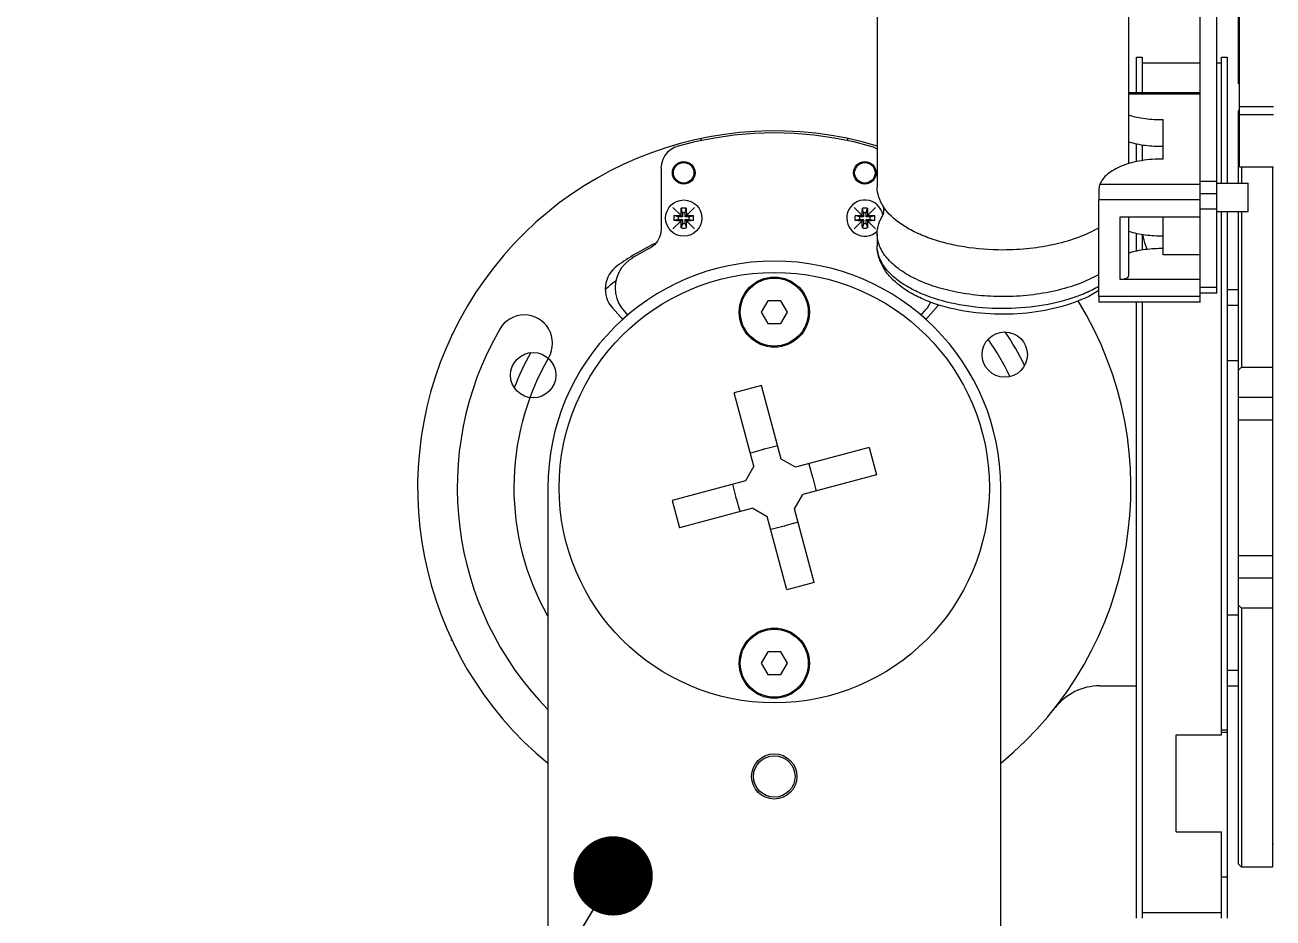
# Model space of a CAD drawing. Header units: millimetres. Extents: x 0 to 841, y 0 to 594.
# Drawn here: x 677.9 to 733, y 249.5 to 288.9 of the extents above; entities that cross this region are included whole.
import ezdxf

# ---------------------------------------------------------------- set-up
doc = ezdxf.new("R2010")
doc.units = ezdxf.units.MM
doc.header["$LTSCALE"] = 46.255
doc.layers.get('0').update_dxf_attribs({"linetype": 'CONTINUOUS'})
for name, color, linetype in [('AXIS', 7, 'CONTINUOUS'), ('COSMETIC', 7, 'CONTINUOUS'), ('NOTE', 7, 'CONTINUOUS')]:
    doc.layers.add(name, color=color, linetype=linetype)
doc.styles.get("Standard").update_dxf_attribs({"font": 'txt', "width": 0.85})
doc.dimstyles.get("Standard").update_dxf_attribs({"dimtxt": 3.5, "dimasz": 3.5, "dimexe": 1.5, "dimexo": 1, "dimtad": 1, "dimtxsty": 'STANDARD', "dimblk": '_FILLED', "dimblk1": '_FILLED', "dimblk2": '_FILLED', "dimcen": 0.09, "dimadec": 0, "dimazin": 0, "dimtol": 1, "dimtp": 0.01, "dimtm": 0.01, "dimtfac": 1, "dimtofl": 0, "dimtmove": 0, "dimatfit": 3, "dimldrblk": '_FILLED', "dimfxl": 1, "dimtolj": 1, "dimarcsym": 0})

# ---------------------------------------------------------------- blocks, each defined once
blk = doc.blocks.new('_FILLED')
at = {"color": 0, "linetype": 'BYBLOCK'}
blk.add_solid([(0, 0), (-1, 0.214), (-1, -0.214)], dxfattribs=at)

msp = doc.modelspace()

# ---------------------------------------------------------------- linework, layer by layer
at = {"color": 3, "linetype": 'CONTINUOUS'}
for p, q in [((729.774, 282.424), (729.774, 297.445)), ((729.774, 277.263), (729.774, 280.864))]:
    msp.add_line(p, q, dxfattribs=at)
at = {"color": 7, "linetype": 'CONTINUOUS'}
for p, q in [((730.524, 277.075), (730.524, 293.202)), ((731.524, 282.666), (731.524, 292.212)), ((715.518, 291.819), (715.518, 281.762)), ((726.618, 291.819), (726.618, 282.799)), ((731.474, 286.323), (731.474, 290.323)), ((726.974, 285.933), (726.974, 287.495)), ((726.974, 287.495), (727.224, 287.495)), ((727.224, 287.495), (727.224, 285.933)), ((727.224, 287.245), (729.774, 287.245)), ((730.524, 287.245), (730.724, 287.245)), ((730.724, 287.495), (730.974, 287.495)), ((730.724, 281.932), (730.724, 287.495)), ((730.974, 287.495), (730.974, 281.932)), ((731.524, 286.323), (731.474, 286.323)), ((729.774, 285.933), (726.618, 285.933)), ((729.774, 285.867), (726.618, 285.867)), ((731.474, 285.12), (731.524, 285.17)), ((731.474, 281.932), (731.474, 285.12)), ((731.524, 285.318), (733.024, 285.318)), ((731.524, 284.964), (733.024, 284.964)), ((728.149, 282.998), (728.149, 284.748)), ((707.724, 283.906), (707.724, 283.809)), ((714.224, 283.809), (714.224, 283.906)), ((706.663, 283.551), (706.665, 283.546)), ((715.238, 283.563), (715.237, 283.56)), ((726.624, 282.801), (726.624, 283.763)), ((726.974, 282.89), (726.974, 283.676)), ((727.224, 283.629), (727.224, 282.933)), ((705.974, 282.595), (705.969, 282.595)), ((729.774, 280.864), (729.774, 282.424)), ((731.524, 282.666), (733.024, 282.666)), ((731.599, 282.666), (731.599, 281.932)), ((732.974, 282.666), (732.974, 251.745)), ((729.774, 281.879), (725.345, 281.879)), ((729.774, 282.023), (730.524, 282.023)), ((730.524, 281.932), (731.899, 281.932)), ((731.899, 280.682), (731.899, 281.932)), ((729.774, 281.196), (725.299, 281.196)), ((725.299, 276.931), (725.299, 281.196)), ((730.524, 281.472), (729.774, 281.472)), ((706.914, 280.632), (706.865, 280.83)), ((706.914, 280.632), (706.914, 280.454)), ((707.033, 280.632), (706.914, 280.632)), ((707.033, 280.632), (707.083, 280.83)), ((707.033, 280.454), (707.033, 280.632)), ((714.914, 280.632), (714.865, 280.83)), ((714.914, 280.632), (714.914, 280.454)), ((715.033, 280.632), (714.914, 280.632)), ((715.033, 280.632), (715.083, 280.83)), ((715.033, 280.454), (715.033, 280.632)), ((715.787, 280.558), (715.791, 280.568)), ((730.524, 280.789), (729.774, 280.789)), ((730.524, 280.682), (731.899, 280.682)), ((730.724, 257.586), (730.724, 280.682)), ((730.974, 280.682), (730.974, 249.495)), ((731.474, 251.87), (731.474, 280.682)), ((731.599, 280.682), (731.599, 273.812)), ((706.736, 280.454), (706.539, 280.504)), ((706.736, 280.335), (706.539, 280.286)), ((706.736, 280.454), (706.736, 280.335)), ((706.914, 280.454), (706.736, 280.454)), ((706.736, 280.335), (706.914, 280.335)), ((706.914, 280.454), (706.855, 280.513)), ((706.914, 280.335), (706.855, 280.276)), ((706.914, 280.157), (706.865, 279.96)), ((706.914, 280.335), (706.914, 280.157)), ((706.914, 280.157), (707.033, 280.157)), ((707.033, 280.454), (707.092, 280.513)), ((707.211, 280.454), (707.033, 280.454)), ((707.033, 280.335), (707.092, 280.276)), ((707.033, 280.157), (707.033, 280.335)), ((707.033, 280.335), (707.211, 280.335)), ((707.033, 280.157), (707.083, 279.96)), ((707.211, 280.454), (707.409, 280.504)), ((707.211, 280.335), (707.211, 280.454)), ((707.211, 280.335), (707.409, 280.286)), ((714.736, 280.454), (714.539, 280.504)), ((714.736, 280.335), (714.539, 280.286)), ((714.736, 280.454), (714.736, 280.335)), ((714.914, 280.454), (714.736, 280.454)), ((714.736, 280.335), (714.914, 280.335)), ((714.914, 280.454), (714.855, 280.513)), ((714.914, 280.335), (714.855, 280.276)), ((714.914, 280.157), (714.865, 279.96)), ((714.914, 280.335), (714.914, 280.157)), ((714.914, 280.157), (715.033, 280.157)), ((715.033, 280.454), (715.092, 280.513)), ((715.211, 280.454), (715.033, 280.454)), ((715.033, 280.335), (715.092, 280.276)), ((715.033, 280.157), (715.033, 280.335)), ((715.033, 280.335), (715.211, 280.335)), ((715.033, 280.157), (715.083, 279.96)), ((715.211, 280.454), (715.409, 280.504)), ((715.211, 280.335), (715.211, 280.454)), ((715.211, 280.335), (715.409, 280.286)), ((726.249, 280.449), (729.774, 280.449)), ((726.249, 277.678), (726.249, 280.449)), ((726.624, 277.865), (726.624, 280.449)), ((728.149, 278.778), (728.149, 280.449)), ((715.518, 279.705), (715.518, 279.175)), ((726.974, 278.938), (726.974, 279.724)), ((727.224, 279.681), (727.224, 278.985)), ((705.424, 279.044), (705.426, 279.04)), ((704.696, 278.615), (704.689, 278.626)), ((729.774, 278.778), (728.149, 278.778)), ((729.774, 277.678), (726.249, 277.678)), ((730.524, 277.325), (729.774, 277.325)), ((729.774, 276.681), (729.774, 277.263)), ((730.974, 277.245), (731.474, 277.245)), ((710.685, 276.745), (710.396, 276.245)), ((711.262, 276.745), (710.685, 276.745)), ((711.551, 276.245), (711.262, 276.745)), ((729.774, 276.931), (725.299, 276.931)), ((729.774, 276.681), (725.311, 276.681)), ((726.974, 249.495), (726.974, 276.681)), ((727.224, 276.681), (727.224, 249.495)), ((730.524, 277.075), (729.774, 277.075)), ((704.3, 275.906), (703.829, 276.429)), ((710.396, 276.245), (710.685, 275.745)), ((711.262, 275.745), (711.551, 276.245)), ((718.118, 276.429), (717.647, 275.906)), ((710.685, 275.745), (711.262, 275.745)), ((696.724, 275.245), (696.724, 275.203)), ((731.474, 273.687), (731.599, 273.812)), ((731.599, 273.812), (732.974, 273.812)), ((710.413, 273.003), (709.205, 272.68)), ((711.282, 269.76), (710.413, 273.003)), ((710.074, 269.437), (709.205, 272.68)), ((731.474, 272.495), (732.974, 272.495)), ((731.474, 271.495), (732.974, 271.495)), ((710.504, 270.181), (709.917, 270.023)), ((710.516, 270.202), (710.504, 270.181)), ((710.538, 270.19), (710.516, 270.202)), ((711.125, 270.347), (710.538, 270.19)), ((715.159, 270.263), (711.916, 269.394)), ((715.159, 270.263), (715.482, 269.056)), ((711.916, 269.394), (711.282, 269.76)), ((712.502, 269.551), (712.66, 268.965)), ((710.074, 269.437), (709.708, 268.803)), ((715.482, 269.056), (712.239, 268.187)), ((712.681, 268.952), (712.66, 268.965)), ((700.974, 268.495), (700.974, 243.495)), ((709.708, 268.803), (706.465, 267.934)), ((709.122, 268.646), (709.279, 268.059)), ((712.669, 268.931), (712.681, 268.952)), ((712.669, 268.931), (712.826, 268.344)), ((720.974, 243.495), (720.974, 268.495)), ((706.465, 267.934), (706.789, 266.726)), ((709.279, 268.059), (709.266, 268.037)), ((709.266, 268.037), (709.288, 268.025)), ((709.288, 268.025), (709.445, 267.438)), ((711.873, 267.553), (712.239, 268.187)), ((710.032, 267.595), (706.789, 266.726)), ((710.032, 267.595), (710.666, 267.229)), ((712.742, 264.31), (711.873, 267.553)), ((711.535, 263.986), (710.666, 267.229)), ((711.41, 266.8), (710.823, 266.643)), ((711.41, 266.8), (711.431, 266.787)), ((711.431, 266.787), (711.444, 266.809)), ((712.03, 266.966), (711.444, 266.809)), ((731.474, 265.495), (732.974, 265.495)), ((712.742, 264.31), (711.535, 263.986)), ((732.974, 264.495), (731.474, 264.495)), ((731.599, 263.177), (731.474, 263.303)), ((732.974, 263.177), (731.599, 263.177)), ((731.599, 263.177), (731.599, 251.745)), ((696.724, 261.745), (696.724, 261.792)), ((710.685, 261.245), (710.396, 260.745)), ((710.396, 260.745), (710.685, 260.245)), ((711.262, 261.245), (710.685, 261.245)), ((711.551, 260.745), (711.262, 261.245)), ((711.262, 260.245), (711.551, 260.745)), ((710.685, 260.245), (711.262, 260.245)), ((725.344, 259.745), (726.974, 259.745)), ((730.974, 259.745), (731.474, 259.745)), ((728.724, 257.586), (730.724, 257.586)), ((728.724, 253.304), (728.724, 257.586)), ((730.724, 257.804), (730.974, 257.804)), ((730.724, 257.694), (730.974, 257.694)), ((728.724, 253.304), (730.724, 253.304)), ((730.724, 249.495), (730.724, 253.304)), ((731.474, 251.87), (731.599, 251.745)), ((730.724, 251.318), (730.974, 251.318)), ((727.224, 249.745), (730.724, 249.745))]:
    msp.add_line(p, q, dxfattribs=at)
at = {"color": 6, "linetype": 'CONTINUOUS'}
for p, q in [((708.334, 283.931), (707.467, 283.758)), ((709.209, 284.054), (708.334, 283.931)), ((710.09, 284.129), (709.209, 284.054)), ((710.974, 284.154), (710.09, 284.129)), ((711.857, 284.129), (710.974, 284.154)), ((712.738, 284.054), (711.857, 284.129)), ((713.613, 283.931), (712.738, 284.054)), ((714.48, 283.758), (713.613, 283.931)), ((706.263, 283.305), (706.138, 283.153)), ((706.416, 283.43), (706.263, 283.305)), ((706.589, 283.523), (706.416, 283.43)), ((706.665, 283.546), (706.589, 283.523)), ((707.467, 283.758), (706.663, 283.551)), ((715.238, 283.563), (714.48, 283.758)), ((715.358, 283.523), (715.237, 283.56)), ((715.518, 283.438), (715.358, 283.523)), ((705.988, 282.791), (705.969, 282.595)), ((706.045, 282.979), (705.988, 282.791)), ((706.138, 283.153), (706.045, 282.979)), ((705.974, 282.595), (705.979, 279.932)), ((705.902, 279.548), (705.809, 279.374)), ((705.959, 279.736), (705.902, 279.548)), ((705.979, 279.932), (705.959, 279.736)), ((705.392, 279.029), (704.761, 278.673)), ((705.424, 279.044), (705.392, 279.029)), ((705.532, 279.097), (705.426, 279.04)), ((705.684, 279.222), (705.532, 279.097)), ((705.809, 279.374), (705.684, 279.222)), ((704.382, 278.379), (704.229, 278.2)), ((704.562, 278.533), (704.382, 278.379)), ((704.696, 278.615), (704.562, 278.533)), ((704.761, 278.673), (704.689, 278.626)), ((704.106, 277.998), (704.015, 277.78)), ((704.229, 278.2), (704.106, 277.998)), ((703.96, 277.551), (703.942, 277.315)), ((703.942, 277.315), (703.96, 277.08)), ((704.015, 277.78), (703.96, 277.551)), ((703.96, 277.08), (704.015, 276.85)), ((704.015, 276.85), (704.106, 276.632)), ((717.858, 276.637), (717.88, 276.69)), ((704.106, 276.632), (704.229, 276.431)), ((704.229, 276.431), (704.297, 276.351)), ((704.297, 276.351), (704.509, 276.1)), ((717.445, 276.093), (717.667, 276.356)), ((717.667, 276.356), (717.735, 276.436)), ((717.735, 276.436), (717.858, 276.637))]:
    msp.add_line(p, q, dxfattribs=at)
at = {"color": 2, "linetype": 'CONTINUOUS'}
for p, q in [((696.758, 275.245), (696.724, 275.245)), ((696.744, 261.745), (696.724, 261.745))]:
    msp.add_line(p, q, dxfattribs=at)
at = {"color": 6, "linetype": 'CONTINUOUS'}
for centre in [(706.974, 282.395), (714.974, 282.395)]:
    msp.add_circle(centre, 0.5, dxfattribs=at)
at = {"color": 7, "linetype": 'CONTINUOUS'}
for centre, radius in [((706.974, 282.395), 0.453), ((714.974, 282.395), 0.453), ((706.974, 280.395), 0.8), ((710.974, 276.245), 1.5), ((700.325, 273.461), 1), ((710.974, 260.745), 1.5), ((710.974, 255.745), 0.916)]:
    msp.add_circle(centre, radius, dxfattribs=at)
for centre, radius, start, end in [((710.974, 268.495), 15.75, 73.2067, 230.5588), ((714.974, 280.395), 0.8, 9.0144, 314.6461), ((706.974, 278.311), 2.521, 89.9953, 92.4686), ((706.974, 278.311), 2.521, 87.5314, 90.0047), ((714.974, 278.311), 2.521, 89.9953, 92.4686), ((714.974, 278.311), 2.521, 87.5314, 90.0047), ((709.065, 280.395), 2.529, 177.5344, 182.4656), ((704.882, 280.395), 2.529, 357.5344, 2.4656), ((717.065, 280.395), 2.529, 177.5344, 182.4656), ((712.882, 280.395), 2.529, 357.5344, 2.4656), ((706.974, 282.478), 2.521, 267.5314, 270.0047), ((706.974, 282.478), 2.521, 269.9953, 272.4686), ((714.974, 282.478), 2.521, 267.5314, 270.0047), ((714.974, 282.478), 2.521, 269.9953, 272.4686), ((710.974, 268.495), 12, 116.0291, 125.3226), ((710.974, 268.495), 10, 0, 180), ((704.758, 277.266), 1.25, 125.3226, 222), ((710.974, 268.495), 11.5, 127.5278, 130.5313), ((710.974, 268.495), 15.75, 309.4412, 31.5727), ((717.189, 277.266), 1.25, 318, 325.8421), ((699.932, 274.87), 1.25, 330, 150), ((710.974, 268.495), 14, 150, 224.3956), ((710.974, 268.495), 11.5, 25.2662, 34.7338), ((710.974, 268.495), 12.3, 26.0218, 34.0299), ((710.974, 268.495), 11.5, 150.2577, 209.4794), ((710.974, 268.495), 12.3, 150.9874, 158.9905), ((710.974, 268.495), 11.5, 150, 150.2262), ((725.344, 257.245), 2.5, 90, 141.9435)]:
    msp.add_arc(centre, radius, start, end, dxfattribs=at)
for points, knots in [([(726.617, 284.945), (726.857, 284.873), (727.366, 284.769), (727.883, 284.742), (728.149, 284.748)], [0, 0, 0, 0, 0.486043, 1, 1, 1, 1]), ([(726.624, 283.763), (726.863, 283.691), (727.369, 283.589), (727.885, 283.562), (728.149, 283.568)], [0, 0, 0, 0, 0.486189, 1, 1, 1, 1]), ([(728.149, 282.998), (727.827, 283.004), (727.35, 282.973), (726.745, 282.845), (726.338, 282.712), (725.984, 282.546), (725.694, 282.351), (725.474, 282.132), (725.376, 281.963), (725.345, 281.879)], [0, 0, 0, 0, 0.304756, 0.449558, 0.584928, 0.708389, 0.818436, 0.914981, 1, 1, 1, 1]), ([(715.795, 280.897), (715.708, 281.029), (715.569, 281.306), (715.518, 281.614), (715.518, 281.762)], [0, 0, 0, 0, 0.516886, 1, 1, 1, 1]), ([(725.345, 281.879), (725.338, 281.861), (725.327, 281.818), (725.31, 281.718), (725.301, 281.57), (725.299, 281.385), (725.299, 281.258), (725.299, 281.196)], [0, 0, 0, 0, 0.085447, 0.190423, 0.445783, 0.730095, 1, 1, 1, 1]), ([(706.855, 280.513), (706.856, 280.541), (706.857, 280.646), (706.861, 280.752), (706.865, 280.83)], [0, 0, 0, 0, 0.259377, 1, 1, 1, 1]), ([(707.083, 280.83), (707.084, 280.805), (707.089, 280.699), (707.091, 280.594), (707.092, 280.513)], [0, 0, 0, 0, 0.238686, 1, 1, 1, 1]), ([(714.855, 280.513), (714.856, 280.541), (714.857, 280.646), (714.861, 280.752), (714.865, 280.83)], [0, 0, 0, 0, 0.259377, 1, 1, 1, 1]), ([(715.083, 280.83), (715.084, 280.805), (715.089, 280.699), (715.091, 280.594), (715.092, 280.513)], [0, 0, 0, 0, 0.238686, 1, 1, 1, 1]), ([(715.518, 279.705), (715.518, 279.851), (715.568, 280.154), (715.703, 280.428), (715.787, 280.558)], [0, 0, 0, 0, 0.483527, 1, 1, 1, 1]), ([(715.806, 280.85), (715.803, 280.862), (715.798, 280.881), (715.79, 280.903), (715.787, 280.91), (715.786, 280.912), (715.79, 280.904), (715.792, 280.902), (715.795, 280.897)], [0, 0, 0, 0, 0.449534, 0.724764, 0.782, 0.788544, 0.79747, 1, 1, 1, 1]), ([(715.791, 280.568), (715.806, 280.607), (715.823, 280.702), (715.818, 280.799), (715.806, 280.85)], [0, 0, 0, 0, 0.44304, 1, 1, 1, 1]), ([(721.068, 278.987), (720.496, 278.987), (719.648, 279.051), (718.565, 279.272), (717.826, 279.496), (717.163, 279.774), (716.447, 280.185), (715.997, 280.589), (715.795, 280.897)], [0, 0, 0, 0, 0.296495, 0.438133, 0.572037, 0.696235, 0.809319, 1, 1, 1, 1]), ([(706.539, 280.504), (706.564, 280.505), (706.669, 280.51), (706.775, 280.512), (706.855, 280.513)], [0, 0, 0, 0, 0.238686, 1, 1, 1, 1]), ([(706.855, 280.276), (706.828, 280.276), (706.722, 280.278), (706.617, 280.282), (706.539, 280.286)], [0, 0, 0, 0, 0.259377, 1, 1, 1, 1]), ([(706.865, 279.96), (706.864, 279.985), (706.859, 280.09), (706.856, 280.196), (706.855, 280.276)], [0, 0, 0, 0, 0.238686, 1, 1, 1, 1]), ([(707.092, 280.276), (707.092, 280.249), (707.09, 280.143), (707.087, 280.038), (707.083, 279.96)], [0, 0, 0, 0, 0.259377, 1, 1, 1, 1]), ([(707.092, 280.513), (707.12, 280.513), (707.225, 280.511), (707.331, 280.508), (707.409, 280.504)], [0, 0, 0, 0, 0.259377, 1, 1, 1, 1]), ([(707.409, 280.286), (707.384, 280.285), (707.278, 280.28), (707.173, 280.277), (707.092, 280.276)], [0, 0, 0, 0, 0.238686, 1, 1, 1, 1]), ([(714.539, 280.504), (714.564, 280.505), (714.669, 280.51), (714.775, 280.512), (714.855, 280.513)], [0, 0, 0, 0, 0.238686, 1, 1, 1, 1]), ([(714.855, 280.276), (714.828, 280.276), (714.722, 280.278), (714.617, 280.282), (714.539, 280.286)], [0, 0, 0, 0, 0.259377, 1, 1, 1, 1]), ([(714.865, 279.96), (714.864, 279.985), (714.859, 280.09), (714.856, 280.196), (714.855, 280.276)], [0, 0, 0, 0, 0.238686, 1, 1, 1, 1]), ([(715.092, 280.276), (715.092, 280.249), (715.09, 280.143), (715.087, 280.038), (715.083, 279.96)], [0, 0, 0, 0, 0.259377, 1, 1, 1, 1]), ([(715.092, 280.513), (715.12, 280.513), (715.225, 280.511), (715.331, 280.508), (715.409, 280.504)], [0, 0, 0, 0, 0.259377, 1, 1, 1, 1]), ([(715.409, 280.286), (715.384, 280.285), (715.278, 280.28), (715.173, 280.277), (715.092, 280.276)], [0, 0, 0, 0, 0.238686, 1, 1, 1, 1]), ([(721.068, 276.93), (720.707, 276.93), (719.994, 276.965), (718.96, 277.119), (718.006, 277.37), (717.165, 277.708), (716.468, 278.122), (715.939, 278.599), (715.649, 279.055), (715.537, 279.429), (715.518, 279.614), (715.518, 279.705)], [0, 0, 0, 0, 0.16149, 0.31835, 0.4663, 0.601719, 0.722115, 0.82673, 0.917429, 0.959293, 1, 1, 1, 1]), ([(725.302, 279.967), (725.025, 279.804), (724.404, 279.517), (723.38, 279.216), (722.251, 279.029), (721.467, 278.987), (721.068, 278.987)], [0, 0, 0, 0, 0.219738, 0.464557, 0.727528, 1, 1, 1, 1]), ([(726.623, 279.813), (726.862, 279.74), (727.369, 279.638), (727.885, 279.611), (728.149, 279.617)], [0, 0, 0, 0, 0.486165, 1, 1, 1, 1]), ([(725.309, 277.194), (724.921, 276.947), (724.017, 276.545), (722.519, 276.207), (720.901, 276.109), (719.297, 276.257), (718.045, 276.588), (717.171, 276.979), (716.617, 277.317), (716.156, 277.708), (715.801, 278.152), (715.572, 278.646), (715.518, 279), (715.518, 279.175)], [0, 0, 0, 0, 0.122074, 0.259623, 0.4056, 0.550578, 0.685396, 0.746964, 0.804102, 0.857038, 0.906537, 0.953793, 1, 1, 1, 1]), ([(725.301, 277.38), (725.11, 277.267), (724.695, 277.06), (723.764, 276.718), (722.457, 276.445), (720.813, 276.361), (719.192, 276.519), (717.934, 276.852), (717.065, 277.237), (716.527, 277.561), (716.091, 277.923), (715.767, 278.318), (715.565, 278.738), (715.518, 279.033), (715.518, 279.175)], [0, 0, 0, 0, 0.059965, 0.125149, 0.267602, 0.418767, 0.568317, 0.706199, 0.768249, 0.824741, 0.875455, 0.920725, 0.961611, 1, 1, 1, 1]), ([(728.149, 279.047), (727.885, 279.052), (727.369, 279.025), (726.863, 278.923), (726.624, 278.851)], [0, 0, 0, 0, 0.513811, 1, 1, 1, 1]), ([(725.302, 277.911), (725.025, 277.747), (724.404, 277.461), (723.38, 277.159), (722.251, 276.972), (721.467, 276.93), (721.068, 276.93)], [0, 0, 0, 0, 0.219738, 0.464557, 0.727528, 1, 1, 1, 1]), ([(726.624, 277.865), (726.624, 277.853), (726.618, 277.827), (726.595, 277.791), (726.56, 277.758), (726.493, 277.719), (726.388, 277.686), (726.297, 277.678), (726.249, 277.678)], [0, 0, 0, 0, 0.0823, 0.173136, 0.277891, 0.39845, 0.681615, 1, 1, 1, 1]), ([(725.299, 276.931), (725.299, 276.896), (725.299, 276.835), (725.299, 276.765), (725.3, 276.721), (725.302, 276.702), (725.304, 276.691), (725.305, 276.685), (725.308, 276.681), (725.31, 276.681)], [0, 0, 0, 0, 0.410508, 0.725395, 0.840072, 0.92366, 0.953544, 0.975648, 1, 1, 1, 1])]:
    msp.add_open_spline(points, degree=3, knots=knots, dxfattribs=at)
at = {"layer": 'AXIS', "color": 7, "linetype": 'CONTINUOUS'}
for p, q in [((715.518, 291.819), (715.518, 281.762)), ((726.618, 291.819), (726.618, 282.799)), ((715.518, 279.705), (715.518, 279.175)), ((730.974, 276.549), (731.474, 276.549)), ((730.974, 274.112), (731.474, 274.112)), ((730.974, 262.877), (731.474, 262.877)), ((730.974, 260.44), (731.474, 260.44)), ((733.024, 252.745), (732.974, 252.745)), ((732.974, 251.745), (731.599, 251.745))]:
    msp.add_line(p, q, dxfattribs=at)
for centre, radius in [((710.974, 268.495), 9.5), ((710.974, 276.245), 1.55), ((721.15, 274.37), 1), ((710.974, 260.745), 1.55), ((710.974, 255.745), 1)]:
    msp.add_circle(centre, radius, dxfattribs=at)
msp.add_open_spline([(727.438, 279.012), (727.416, 279.067), (727.336, 279.282), (727.28, 279.506), (727.254, 279.676)], degree=3, knots=[0, 0, 0, 0, 0.254947, 1, 1, 1, 1], dxfattribs=at)
at = {"layer": 'COSMETIC', "color": 7, "linetype": 'CONTINUOUS'}
for p, q in [((706.499, 280.87), (706.855, 280.513)), ((707.449, 280.87), (707.092, 280.513)), ((714.499, 280.87), (714.855, 280.513)), ((715.449, 280.87), (715.092, 280.513)), ((706.499, 279.92), (706.855, 280.276)), ((707.449, 279.92), (707.092, 280.276)), ((714.499, 279.92), (714.855, 280.276)), ((715.449, 279.92), (715.092, 280.276))]:
    msp.add_line(p, q, dxfattribs=at)

# ---------------------------------------------------------------- leaders
at = {"layer": 'NOTE', "color": 2, "linetype": 'CONTINUOUS'}
msp.add_leader([(703.86, 251.355), (683.883, 217.833), (677.883, 217.833)], dimstyle='STANDARD', override={"dimtad": 0, "dimldrblk": 'DOT'}, dxfattribs=at)

doc.saveas('drawing.dxf')
